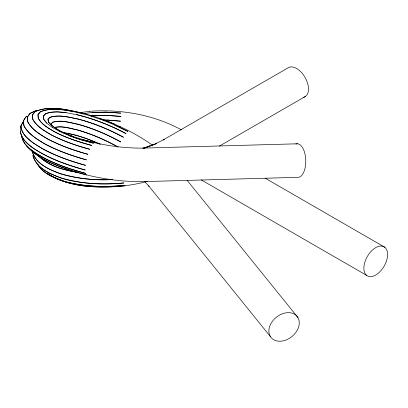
<?xml version="1.0" encoding="UTF-8"?>
<svg xmlns="http://www.w3.org/2000/svg" width="408" height="408" viewBox="0 0 408 408"><rect width="100%" height="100%" fill="white"/><g stroke="black" fill="none" stroke-linecap="round" stroke-linejoin="round"><path stroke-width="0.61" d="M22.95 122.186C15.774 132.274 24.863 142.989 33.425 148.359C49.184 158.738 67.152 165.107 85.262 170.024C67.152 165.021 49.154 158.651 33.395 148.216C27.866 143.794 21.068 139.036 20.4 131.356M23.169 121.849L20.895 126.077C22.052 137.787 34.476 143.54 43.228 149.246C56.641 156.29 70.951 161.369 85.547 165.337C67.269 160.186 49.082 153.683 33.283 142.928C27.887 138.47 21.14 133.574 20.946 125.888M219.331 146.135L305.725 96.257M26.887 116.479L25.76 117.06L23.251 121.12L23.965 126.097C28.504 134.278 36.791 139.154 44.559 143.84C57.829 150.873 72.012 155.927 86.476 159.87C72.043 155.836 57.86 150.781 44.61 143.718C36.853 139.016 28.58 134.125 24.067 125.934L23.368 120.957L25.888 116.902L27.015 116.321M142.611 148.364L156.652 143.519L144.151 148.186L154.285 144.391L164.2 139.424L163.18 139.949L287.543 68.151A16.779 9.69 60 0 1 305.266 77.79A16.779 9.69 60 0 1 303.715 97.288M147.206 181.402C125.812 187.18 103.249 188.409 81.289 185.584C69.6 183.427 57.319 180.815 47.685 173.482M54.284 127.684C61.955 125.669 69.921 128.464 77.423 130.035C91.596 134.064 105.188 139.939 118.075 147.043C105.239 139.822 91.627 133.962 77.464 129.882C69.952 128.291 61.97 125.47 54.284 127.474M37.281 110.619L35.476 110.899L29.835 113.521L27.209 117.275L27.708 121.936C31.931 129.79 39.887 134.37 47.262 138.832C60.139 145.631 73.904 150.486 87.934 154.295C73.945 150.399 60.19 145.544 47.343 138.725C39.989 134.252 32.053 129.662 27.861 121.819L27.377 117.162L30.008 113.424L35.644 110.813L37.444 110.537M79.167 112.746L89.556 111.308M82.574 113.653L91.917 112.501L106.1 112.139L120.86 113.113L106.121 112.174L91.958 112.542M91.127 115.938L107.238 115.439L120.855 116.413L107.222 115.382L91.081 115.862M125.083 185.788C99.338 188.154 70.839 188.317 48.317 173.951M89.51 111.302C120.625 109.058 152.694 114.49 180.341 129.275L181.361 129.8M297.514 143.794L143.55 148.079L144.32 148.079C123.752 148.456 103.209 145.421 83.431 139.852M103.117 120.131L107.967 120.125L120.579 121.186L107.957 120.054L103.102 120.049M66.203 112.736L57.298 111.95L50.368 112.328L45.696 113.776L43.493 116.168L43.85 119.345L46.782 123.114M63.036 132.733C75.913 134.462 88.271 138.97 100.098 144.223M78.647 172.625C64.148 170.161 48.124 166.362 37.862 155.106M63.113 132.569C75.98 134.329 88.327 138.868 100.133 144.146M78.647 172.502C64.622 170.197 49.582 166.352 39.081 156.264M74.343 111.721C63.301 109.997 51.26 107.166 40.55 111.756L38.087 114.612L38.388 118.31C42.152 124.924 49.128 128.561 55.473 132.253C66.994 138.037 79.254 142.122 91.688 145.416C79.239 142.076 66.912 138.098 55.371 132.294C48.991 128.591 41.983 124.945 38.194 118.31L37.883 114.592L40.346 111.721C55.447 105.963 72.058 111.404 87.072 114.908M26.852 145.972C38.423 159.589 56.345 165.281 72.639 171.095C95.61 178.031 119.569 181.983 143.601 181.616L297.789 177.332A16.779 8.099 88.4 0 0 305.704 159.263A16.779 8.099 88.4 0 0 295.831 144.065M84.935 113.699C68.886 110.313 50.934 104.723 35.098 111.634L32.487 114.959L32.839 119.172C36.766 126.47 44.253 130.626 51.117 134.742C63.362 141.117 76.449 145.636 89.745 149.272C76.403 145.712 63.301 141.183 51.02 134.824C44.125 130.703 36.613 126.546 32.65 119.233L32.293 115.005L34.899 111.67C50.77 104.713 68.784 110.303 84.879 113.694C108.987 120.569 132.289 130.835 152.781 145.381M95.059 142.856C78.979 138.21 60.476 134.844 48.562 122.145L48.057 119.437L49.924 117.443C59.14 114.454 68.957 117.341 78.127 119.136C93.952 123.262 109.15 129.535 123.537 137.282C109.176 129.428 93.942 123.16 78.101 118.998C68.901 117.188 59.043 114.276 49.791 117.28L47.909 119.289L48.419 122.023C54.468 129.611 64.204 132.743 72.838 136.394M76.673 114.607C93.86 118.754 110.384 125.338 126.006 133.579C110.415 125.338 93.876 118.876 76.73 114.714C66.581 112.776 55.58 109.92 45.517 113.669L43.304 116.081L43.671 119.279L46.624 123.068L52.193 127.26M86.669 174.981C65.504 168.825 41.937 162.879 26.709 145.85M87.026 114.857L100.582 119.325M69.528 135.793L80.917 139.745L93.519 143.203L80.952 139.73L69.6 135.787L59.792 131.554M99.45 118.223L114.317 123.991M100.572 119.289L114.362 124.843L127.842 131.361L114.357 124.863M52.061 127.235L59.889 131.56M265.169 178.189L384.826 247.274A16.779 9.69 -60 0 1 377.793 273.63A16.779 9.69 -60 0 1 364.584 263.078A16.779 9.69 -60 0 1 384.826 247.274M201.226 179.877L366.644 275.38M144.789 181.754L149.027 186.272L148.685 185.88L270.29 336.442M187.053 180.249L297.855 317.439A16.779 12.419 -38.9 0 1 282.749 340.945A16.779 12.419 -38.9 0 1 271.616 322.432A16.779 12.419 -38.9 0 1 297.855 317.439M37.985 164.863C43.707 174.277 55.116 178.138 65.03 181.58C84.4 186.798 104.698 187.379 124.573 185.334C104.662 187.354 84.334 186.762 64.938 181.514C54.886 177.964 43.003 174.053 37.577 164.154M32.966 155.729C36.649 168.749 50.597 174.298 62.2 178.393C82.202 184.136 103.265 184.936 123.884 182.947C103.234 184.865 82.151 184.064 62.138 178.281C50.526 174.165 36.562 168.586 32.895 155.54M32.166 151.082C35.404 164.016 49.261 169.636 60.562 173.844C77.342 178.724 94.972 180.622 112.404 179.546C94.952 180.464 77.316 178.653 60.537 173.701C49.24 169.473 35.389 163.827 32.166 150.889M51.775 125.786L51.23 124.022L52.724 122.318C61.18 119.845 70.043 122.721 78.367 124.455C93.157 128.546 107.345 134.584 120.793 141.948C107.386 134.467 93.167 128.438 78.377 124.302C70.028 122.548 61.134 119.641 52.647 122.125L51.143 123.838L51.683 125.618M21.884 136.889C24.383 148.053 36.276 153.24 45.155 158.666C58.058 165.072 71.732 169.728 85.649 173.374C68.085 168.667 50.648 162.634 35.221 152.827C29.677 148.594 22.96 144.146 21.797 136.706M120.069 126.745L118.82 126.633L120.069 126.745"/></g></svg>
